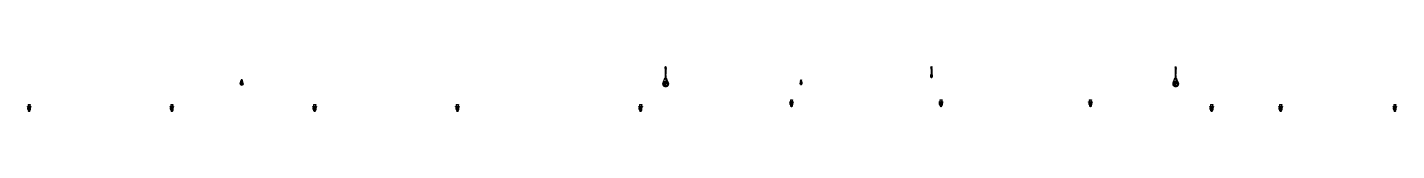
# Model space of a CAD drawing. Header units: millimetres. Extents: x -194958 to 83200, y -72620 to 64568.
# Drawn here: x 53764 to 82537, y 63638 to 64568 of the extents above; entities that cross this region are included whole.
import ezdxf

# ---------------------------------------------------------------- set-up
doc = ezdxf.new("R2010")
doc.units = ezdxf.units.MM
doc.header["$LTSCALE"] = 200
for name, pattern in [('30005-M032-GRD-DBE03-2104$0$30005-PL032-GRD-DBEB1.2-2304$0$CENTER', [50.8, 31.75, -6.35, 6.35, -6.35]), ('30005-M032-GRD-DBE03-2104$0$30005-PL032-GRD-DBEB1.2-2304$0$phl_thick', [0]), ('CONTINOUS', [0])]:
    doc.linetypes.add(name, pattern=pattern)
for name, color, linetype, lineweight in [('_GD-M-FP-PenSpr-68°C', 150, 'Continuous', 30), ('_GD-M-FP-SprnBrn-100mm', 7, 'CONTINOUS', 30), ('_GD-M-FP-SprnBrn-25mm', 1, 'CONTINOUS', 30), ('_GD-M-FP-SprnBrn-50mm', 4, 'CONTINOUS', 30), ('GD-M-FP-SprnMnLL', 230, 'Continuous', 30)]:
    doc.layers.add(name, color=color, linetype=linetype, lineweight=lineweight)
doc.layers.add('GD-M-SUPPORT', color=9, linetype='Continuous')

# ---------------------------------------------------------------- blocks, each defined once
blk = doc.blocks.new('G$CD4ABA453')
for p, q in [((-23, 41), (-23, 29)), ((-23, 41), (23, 41)), ((-16, 0), (-16, 14)), ((16, 0), (16, 14)), ((23, 41), (23, 29)), ((-29, -56), (-29, -32)), ((-17, -56), (-17, -32)), ((-16, -10), (-16, -20)), ((-10, -97), (10, -97)), ((-6, -65), (-6, -32)), ((-4, -98), (4, -98)), ((-3, -79), (3, -79)), ((6, -65), (6, -32)), ((16, -10), (16, -20)), ((18, -56), (18, -32)), ((29, -56), (29, -32))]:
    blk.add_line(p, q)
blk.add_lwpolyline([(37, 0), (37, -10), (-37, -10), (-37, 0)], close=True)
blk.add_lwpolyline([(29, -32), (-29, -32), (-29, -23, -0.414214), (-26, -20), (26, -20, -0.414214), (29, -23)], format="xyb", close=True)
for points in [[(-3, -76), (3, -76)], [(3, -78), (-3, -78)]]:
    blk.add_lwpolyline(points)
for centre, radius, start, end in [((-8, 30), 15.7, 186.4449, 224.4999), ((-23, 14), 6.78, 358.374, 52.5708), ((23, 14), 6.78, 127.4292, 181.626), ((8, 30), 15.7, 315.5001, 353.5551), ((10, -56), 38.1, 179.1356, 244.7412), ((-19, -91), 1.81, 12.6804, 180.6017), ((-12, -88), 8.83, 202.3786, 268.4552), ((10, -56), 27.1, 178.7835, 241.5286), ((-15, -91), 1.81, 31.3881, 167.3196), ((-11, -90), 6.46, 182.0227, 275.3549), ((-12, -91), 1.81, 356.6084, 148.6119), ((-8, -91), 5.92, 168.389, 249.8043), ((-9, -91), 1.81, 197.6416, 347.3196), ((-15, -82), 12, 313.8174, 9.0225), ((-4, -92), 2.82, 21.5946, 158.4054), ((15, -64), 21, 180, 209.7137), ((-4, -97), 1.4, 177.917, 263.4767), ((-3, -75), 0.892, 123.246, 248.3085), ((0, -69), 6.35, 237.7427, 302.2573), ((-3, -77), 0.892, 111.6915, 248.3085), ((0, -81), 3.81, 24.5053, 155.4947), ((0, -91), 1.81, 192.6804, 347.3196), ((0, -91), 1.81, 192.6804, 347.3196), ((5, -92), 2.82, 21.5946, 158.4054), ((3, -75), 0.892, 291.6915, 56.754), ((3, -77), 0.892, 291.6915, 68.3085), ((15, -82), 12, 170.9775, 226.1826), ((-9, -56), 27.1, 298.4714, 1.2165), ((-15, -64), 21, 330.2863, 3.0996), ((4, -97), 1.4, 276.5233, 2.083), ((-9, -56), 38.1, 295.2588, 0.8644), ((9, -91), 1.81, 192.6804, 342.3584), ((8, -91), 5.92, 290.1957, 11.611), ((8, -91), 5.92, 290.1957, 11.611), ((11, -90), 6.46, 264.6451, 357.9773), ((12, -91), 1.81, 31.3881, 183.3916), ((13, -88), 8.83, 271.5448, 337.6214), ((16, -91), 1.81, 12.6804, 148.6119), ((19, -91), 1.81, 359.3983, 167.3196)]:
    blk.add_arc(centre, radius, start, end)
blk = doc.blocks.new('*U6925')
h = blk.add_hatch(color=256)
h.dxf.hatch_style = 1
edge = h.paths.add_edge_path()
edge.add_arc((0, 0), 25, 0, 180)
edge.add_arc((-12, 0), 12.5, 180, 0)
edge.add_arc((12, 0), 12.5, 360, 180, ccw=False)
blk.add_lwpolyline([(25, 0, 1), (-25, 0, 1), (0, 0, -1)], format="xyb", close=True)
for radius in [28, 25]:
    blk.add_circle((0, 0), radius)
at = {"layer": 'GD-M-SUPPORT', "linetype": '30005-M032-GRD-DBE03-2104$0$30005-PL032-GRD-DBEB1.2-2304$0$CENTER', "ltscale": 0.02}
for p, q in [((-35, 0), (35, 0)), ((0, 51), (0, -32))]:
    blk.add_line(p, q, dxfattribs=at)
at = {"layer": 'GD-M-SUPPORT', "linetype": '30005-M032-GRD-DBE03-2104$0$30005-PL032-GRD-DBEB1.2-2304$0$phl_thick'}
for p, q in [((-30, 10), (-15, 69)), ((-29, 10), (-14, 69)), ((-11, 72), (11, 72)), ((-11, 71), (11, 71)), ((-11, 71), (11, 71)), ((-11, 70), (-11, 71)), ((-11, 70), (11, 70)), ((11, 71), (11, 72)), ((29, 10), (14, 68)), ((30, 10), (15, 68))]:
    blk.add_line(p, q, dxfattribs=at)
at = {"layer": 'GD-M-SUPPORT'}
for p, q in [((-9, 72), (-9, 80)), ((-9, 72), (9, 72)), ((-8, 70), (8, 70)), ((-8, 70), (-8, 65)), ((-5, 70), (-8, 70)), ((-8, 70), (-8, 70)), ((-8, 70), (8, 70)), ((-5, 65), (-8, 64)), ((-8, 64), (-8, 65)), ((8, 64), (-8, 64)), ((8, 50), (-8, 50)), ((-7, 82), (7, 82)), ((-7, 48), (-7, 37)), ((-5, 36), (-5, 82)), ((-5, 70), (-5, 65)), ((-5, 70), (-2, 70)), ((-5, 65), (-2, 64)), ((-5, 45), (-5, 64)), ((5, 61), (-5, 63)), ((5, 61), (-5, 63)), ((5, 59), (-5, 61)), ((5, 56), (-5, 58)), ((5, 54), (-5, 56)), ((5, 52), (-5, 54)), ((5, 50), (-5, 51)), ((5, 47), (-5, 49)), ((5, 45), (-5, 47)), ((5, 45), (-5, 47)), ((5, 45), (-5, 45)), ((-4, 72), (-4, 80)), ((2, 63), (-1, 63)), ((2, 60), (-1, 61)), ((2, 60), (-1, 61)), ((2, 58), (-1, 59)), ((2, 56), (-1, 56)), ((2, 54), (-1, 54)), ((2, 51), (-1, 52)), ((2, 49), (-1, 50)), ((2, 47), (-1, 47)), ((5, 70), (2, 70)), ((5, 65), (2, 64)), ((4, 72), (4, 80)), ((5, 36), (5, 82)), ((5, 70), (5, 65)), ((5, 70), (8, 70)), ((5, 65), (8, 64)), ((5, 45), (5, 64)), ((7, 48), (7, 37)), ((8, 70), (8, 65)), ((8, 70), (8, 70)), ((8, 64), (8, 65)), ((9, 72), (9, 80))]:
    blk.add_line(p, q, dxfattribs=at)
blk.add_lwpolyline([(-14, 50), (-14, 49), (14, 49), (14, 50)], close=True, dxfattribs=at)
for points in [[(-14, 48), (-14, 37)], [(-8, 50), (-8, 63), (-12, 79), (-6, 81), (-3, 64), (-1, 81), (2, 81)], [(11, 49), (-11, 49)], [(-10, 36), (11, 36)], [(8, 50), (8, 63), (12, 79), (6, 81), (3, 64), (2, 81), (-1, 81)], [(14, 37), (14, 48)]]:
    blk.add_lwpolyline(points, dxfattribs=at)
at = {"layer": 'GD-M-SUPPORT', "linetype": '30005-M032-GRD-DBE03-2104$0$30005-PL032-GRD-DBEB1.2-2304$0$phl_thick'}
for centre, radius, start, end in [((0, 2), 31.1, 165.05, 14.95), ((0, 2), 30.1, 165.05, 14.95), ((-11, 68), 4, 90, 165.05), ((-11, 68), 3, 90, 165.05), ((11, 67), 4, 14.95, 90), ((11, 67), 3, 14.95, 90)]:
    blk.add_arc(centre, radius, start, end, dxfattribs=at)
at = {"layer": 'GD-M-SUPPORT'}
for centre, radius, start, end in [((-10, 43), 5.71, 52.4765, 127.5235), ((-10, 42), 5.71, 232.4765, 307.5235), ((-7, 80), 2.17, 90, 180), ((0, 28), 21.3, 70.9503, 109.0497), ((0, 57), 21.3, 250.9503, 289.0497), ((-6, 80), 2.17, 0, 90), ((-2, 80), 2.17, 90, 180), ((2, 80), 2.17, 0, 90), ((6, 80), 2.17, 90, 180), ((7, 80), 2.17, 0, 90), ((10, 43), 5.71, 52.4765, 127.5235), ((10, 42), 5.71, 232.4765, 307.5235)]:
    blk.add_arc(centre, radius, start, end, dxfattribs=at)
blk = doc.blocks.new('*U6931')
h = blk.add_hatch(color=256)
h.dxf.hatch_style = 1
edge = h.paths.add_edge_path()
edge.add_arc((0, 0), 50, 0, 180.0188)
edge.add_arc((-25, 0), 25, 180.0188, 359.8713)
edge.add_arc((25, 0), 25, 0.2763, 179.8713, ccw=False)
blk.add_lwpolyline([(50, 0, 1.000164), (-50, 0, 0.998713), (0, 0, -0.996472), (50, 0, -1.004834)], format="xyb")
for radius in [57.1, 50]:
    blk.add_circle((0, 0), radius)
at = {"layer": 'GD-M-SUPPORT'}
for p, q in [((8, 325), (-8, 325)), ((-7, 323), (-7, 312)), ((-5, 118), (-5, 311)), ((5, 118), (5, 311)), ((7, 323), (7, 312)), ((-9, 122), (-9, 129)), ((-9, 122), (9, 122)), ((-9, 118), (9, 118)), ((-9, 118), (-9, 113)), ((-9, 118), (-8, 118)), ((-9, 118), (9, 118)), ((-8, 112), (-9, 113)), ((-6, 118), (-8, 118)), ((-6, 113), (-8, 112)), ((8, 112), (-8, 112)), ((-7, 132), (7, 132)), ((-6, 118), (-6, 113)), ((-6, 118), (-2, 118)), ((-6, 113), (-2, 112)), ((-5, 93), (-5, 112)), ((5, 109), (-5, 111)), ((5, 109), (-5, 111)), ((5, 107), (-5, 109)), ((5, 104), (-5, 106)), ((5, 102), (-5, 104)), ((5, 100), (-5, 102)), ((5, 98), (-5, 100)), ((5, 95), (-5, 97)), ((5, 93), (-5, 95)), ((5, 93), (-5, 95)), ((5, 93), (-5, 93)), ((-4, 122), (-4, 129)), ((2, 111), (-1, 111)), ((2, 108), (-1, 109)), ((2, 108), (-1, 109)), ((2, 106), (-1, 107)), ((2, 104), (-1, 105)), ((2, 102), (-1, 102)), ((2, 99), (-1, 100)), ((2, 97), (-1, 98)), ((2, 95), (-1, 95)), ((6, 118), (2, 118)), ((6, 113), (2, 112)), ((4, 122), (4, 129)), ((5, 93), (5, 112)), ((6, 118), (6, 113)), ((6, 118), (8, 118)), ((6, 113), (8, 112)), ((8, 118), (8, 113)), ((8, 118), (8, 118)), ((8, 112), (8, 113)), ((9, 122), (9, 129))]:
    blk.add_line(p, q, dxfattribs=at)
at = {"layer": 'GD-M-SUPPORT', "linetype": '30005-M032-GRD-DBE03-2104$0$30005-PL032-GRD-DBEB1.2-2304$0$CENTER', "ltscale": 0.02}
for p, q in [((0, 328), (0, -62)), ((-61, 0), (61, 0))]:
    blk.add_line(p, q, dxfattribs=at)
at = {"layer": 'GD-M-SUPPORT', "linetype": '30005-M032-GRD-DBE03-2104$0$30005-PL032-GRD-DBEB1.2-2304$0$phl_thick'}
for p, q in [((-54, 22), (-16, 118)), ((-53, 21), (-15, 117)), ((-11, 122), (11, 122)), ((-11, 120), (11, 120)), ((-11, 120), (11, 120)), ((-11, 118), (-11, 120)), ((-11, 118), (11, 118)), ((11, 120), (11, 122)), ((53, 21), (15, 115)), ((54, 22), (16, 116))]:
    blk.add_line(p, q, dxfattribs=at)
at = {"layer": 'GD-M-SUPPORT'}
blk.add_lwpolyline([(-14, 325), (-14, 324), (14, 324), (14, 325)], close=True, dxfattribs=at)
for points in [[(-14, 323), (-14, 312)], [(-8, 325), (-8, 338), (-12, 354), (-6, 356), (-3, 339), (-1, 356), (2, 356)], [(11, 324), (-11, 324)], [(-11, 311), (11, 311)], [(8, 325), (8, 338), (12, 354), (7, 356), (3, 339), (2, 357), (-1, 357)], [(14, 312), (14, 323)]]:
    blk.add_lwpolyline(points, dxfattribs=at)
for centre, radius, start, end in [((-10, 318), 5.75, 52.4765, 127.5235), ((-10, 317), 5.75, 232.4765, 307.5235), ((0, 303), 21.5, 70.9503, 109.0497), ((0, 332), 21.5, 250.9503, 289.0497), ((11, 318), 5.75, 52.4765, 127.5235), ((11, 317), 5.75, 232.4765, 307.5235), ((-7, 129), 2.18, 90, 180), ((-6, 129), 2.18, 0, 90), ((-2, 129), 2.18, 90, 180), ((2, 129), 2.18, 0, 90), ((6, 129), 2.18, 90, 180), ((7, 129), 2.18, 0, 90)]:
    blk.add_arc(centre, radius, start, end, dxfattribs=at)
at = {"layer": 'GD-M-SUPPORT', "linetype": '30005-M032-GRD-DBE03-2104$0$30005-PL032-GRD-DBEB1.2-2304$0$phl_thick'}
for centre, radius, start, end in [((0, 0), 58.6, 158, 22), ((0, 0), 57.1, 158, 22), ((-11, 116), 6, 90, 158), ((-11, 116), 4.5, 90, 158), ((11, 114), 6, 22, 90), ((11, 114), 4.5, 22, 90)]:
    blk.add_arc(centre, radius, start, end, dxfattribs=at)
blk = doc.blocks.new('*U6948')
at = {"layer": 'GD-M-FP-SprnMnLL'}
h = blk.add_hatch(color=256, dxfattribs=at)
h.dxf.hatch_style = 1
edge = h.paths.add_edge_path()
edge.add_arc((-6, 0), 6.25, 180, 360, ccw=False)
edge.add_arc((0, 0), 12.5, 360, 180, ccw=False)
edge.add_arc((6, 0), 6.25, 0, 180)
at = {"layer": 'GD-M-FP-SprnMnLL', "color": 8, "linetype": '30005-M032-GRD-DBE03-2104$0$30005-PL032-GRD-DBEB1.2-2304$0$CENTER', "ltscale": 0.2}
for p, q in [((0, -18), (0, 18)), ((-18, 0), (18, 0))]:
    blk.add_line(p, q, dxfattribs=at)
at = {"layer": 'GD-M-FP-SprnMnLL'}
blk.add_lwpolyline([(0, 0, -1), (-12, 0, -1), (12, 0, 1), (0, 0, 3.40531)], format="xyb", dxfattribs=at)
for radius in [15.6, 12.5]:
    blk.add_circle((0, 0), radius, dxfattribs=at)
at = {"layer": 'GD-M-SUPPORT', "linetype": '30005-M032-GRD-DBE03-2104$0$30005-PL032-GRD-DBEB1.2-2304$0$phl_thick'}
for p, q in [((-14, 40), (-17, 1)), ((-16, 1), (-13, 38)), ((11, 42), (-12, 42)), ((12, 43), (-11, 43)), ((-11, 43), (-11, 42)), ((-11, 42), (11, 42)), ((-11, 41), (11, 41)), ((11, 41), (11, 42)), ((13, 40), (16, 1)), ((17, 1), (14, 41))]:
    blk.add_line(p, q, dxfattribs=at)
at = {"layer": 'GD-M-SUPPORT'}
for p, q in [((-9, 43), (-9, 51)), ((-9, 43), (9, 43)), ((8, 50), (-8, 50)), ((-8, 41), (8, 41)), ((-6, 40), (-8, 41)), ((-8, 40), (-8, 41)), ((-8, 41), (8, 41)), ((-8, 40), (-8, 35)), ((8, 35), (-8, 35)), ((-6, 35), (-8, 35)), ((-8, 35), (-8, 35)), ((-7, 53), (7, 53)), ((-7, 48), (-7, 37)), ((-6, 40), (-2, 41)), ((-6, 40), (-6, 35)), ((-6, 35), (-2, 35)), ((-5, 36), (-5, 53)), ((-5, 25), (-5, 35)), ((5, 31), (-5, 33)), ((5, 31), (-5, 33)), ((5, 29), (-5, 31)), ((5, 27), (-5, 29)), ((5, 25), (-5, 27)), ((5, 25), (-5, 25)), ((-4, 43), (-4, 51)), ((2, 33), (-1, 34)), ((2, 31), (-1, 32)), ((2, 31), (-1, 32)), ((2, 29), (-1, 29)), ((2, 26), (-1, 27)), ((-1, 25), (-1, 25)), ((5, 40), (2, 41)), ((5, 35), (2, 35)), ((4, 43), (4, 51)), ((5, 36), (5, 53)), ((5, 40), (8, 41)), ((5, 40), (5, 35)), ((5, 35), (8, 35)), ((5, 25), (5, 35)), ((7, 48), (7, 37)), ((8, 40), (8, 41)), ((8, 40), (8, 35)), ((8, 35), (8, 35)), ((9, 43), (9, 51))]:
    blk.add_line(p, q, dxfattribs=at)
at = {"layer": 'GD-M-SUPPORT', "linetype": '30005-M032-GRD-DBE03-2104$0$30005-PL032-GRD-DBEB1.2-2304$0$CENTER', "ltscale": 0.02}
blk.add_line((0, 51), (0, 25), dxfattribs=at)
at = {"layer": 'GD-M-SUPPORT'}
blk.add_lwpolyline([(-14, 50), (-14, 49), (14, 49), (14, 50)], close=True, dxfattribs=at)
for points in [[(-14, 48), (-14, 37)], [(-8, 50), (-8, 63), (-12, 79), (-6, 81), (-3, 64), (-1, 81), (2, 81)], [(11, 49), (-11, 49)], [(-10, 36), (11, 36)], [(8, 50), (8, 63), (12, 79), (7, 81), (3, 64), (2, 81), (-1, 81)], [(14, 37), (14, 48)]]:
    blk.add_lwpolyline(points, dxfattribs=at)
at = {"layer": 'GD-M-SUPPORT', "linetype": '30005-M032-GRD-DBE03-2104$0$30005-PL032-GRD-DBEB1.2-2304$0$phl_thick'}
for centre, radius, start, end in [((0, 0), 16.8, 175.9134, 3.7473), ((0, 0), 15.6, 175.9134, 3.7473), ((-12, 39), 2.35, 90, 175.9134), ((-11, 38), 2.35, 90, 175.9134), ((11, 39), 2.35, 3.7473, 90), ((12, 41), 2.35, 3.7473, 90)]:
    blk.add_arc(centre, radius, start, end, dxfattribs=at)
at = {"layer": 'GD-M-SUPPORT'}
for centre, radius, start, end in [((-10, 43), 5.71, 52.4765, 127.5235), ((-10, 42), 5.71, 232.4765, 307.5235), ((-7, 51), 2.17, 90, 180), ((0, 28), 21.3, 70.9503, 109.0497), ((0, 57), 21.3, 250.9503, 289.0497), ((-6, 51), 2.17, 0, 90), ((-2, 51), 2.17, 90, 180), ((2, 51), 2.17, 0, 90), ((6, 51), 2.17, 90, 180), ((7, 51), 2.17, 0, 90), ((11, 43), 5.71, 52.4765, 127.5235), ((11, 42), 5.71, 232.4765, 307.5235)]:
    blk.add_arc(centre, radius, start, end, dxfattribs=at)
blk = doc.blocks.new('*U6960')
at = {"layer": 'GD-M-FP-SprnMnLL'}
h = blk.add_hatch(color=256, dxfattribs=at)
h.dxf.hatch_style = 1
edge = h.paths.add_edge_path()
edge.add_arc((-6, 0), 6.25, 180, 360, ccw=False)
edge.add_arc((0, 0), 12.5, 360, 180, ccw=False)
edge.add_arc((6, 0), 6.25, 0, 180)
at = {"layer": 'GD-M-FP-SprnMnLL', "color": 8, "linetype": '30005-M032-GRD-DBE03-2104$0$30005-PL032-GRD-DBEB1.2-2304$0$CENTER', "ltscale": 0.2}
for p, q in [((0, -18), (0, 18)), ((-18, 0), (18, 0))]:
    blk.add_line(p, q, dxfattribs=at)
at = {"layer": 'GD-M-FP-SprnMnLL'}
blk.add_lwpolyline([(0, 0, -1), (-12, 0, -1), (12, 0, 1), (0, 0, 3.40531)], format="xyb", dxfattribs=at)
for radius in [15.6, 12.5]:
    blk.add_circle((0, 0), radius, dxfattribs=at)
at = {"layer": 'GD-M-SUPPORT', "linetype": '30005-M032-GRD-DBE03-2104$0$30005-PL032-GRD-DBEB1.2-2304$0$phl_thick'}
for p, q in [((-14, 40), (-17, 1)), ((-16, 1), (-13, 38)), ((11, 42), (-12, 42)), ((12, 43), (-11, 43)), ((-11, 43), (-11, 42)), ((-11, 42), (11, 42)), ((-11, 41), (11, 41)), ((11, 41), (11, 42)), ((13, 40), (16, 1)), ((17, 1), (14, 41))]:
    blk.add_line(p, q, dxfattribs=at)
at = {"layer": 'GD-M-SUPPORT'}
for p, q in [((-9, 43), (-9, 51)), ((-9, 43), (9, 43)), ((8, 175), (-8, 175)), ((-8, 41), (8, 41)), ((-6, 40), (-8, 41)), ((-8, 40), (-8, 41)), ((-8, 41), (8, 41)), ((-8, 40), (-8, 35)), ((8, 35), (-8, 35)), ((-6, 35), (-8, 35)), ((-8, 35), (-8, 35)), ((-7, 173), (-7, 162)), ((-7, 53), (7, 53)), ((-6, 40), (-2, 41)), ((-6, 40), (-6, 35)), ((-6, 35), (-2, 35)), ((-5, 161), (-5, 53)), ((-5, 25), (-5, 35)), ((5, 31), (-5, 33)), ((5, 31), (-5, 33)), ((5, 29), (-5, 31)), ((5, 27), (-5, 29)), ((5, 25), (-5, 27)), ((5, 25), (-5, 25)), ((-4, 43), (-4, 51)), ((2, 33), (-1, 34)), ((2, 31), (-1, 32)), ((2, 31), (-1, 32)), ((2, 29), (-1, 29)), ((2, 26), (-1, 27)), ((-1, 25), (-1, 25)), ((5, 40), (2, 41)), ((5, 35), (2, 35)), ((4, 43), (4, 51)), ((5, 161), (5, 53)), ((5, 40), (8, 41)), ((5, 40), (5, 35)), ((5, 35), (8, 35)), ((5, 25), (5, 35)), ((7, 173), (7, 162)), ((8, 40), (8, 41)), ((8, 40), (8, 35)), ((8, 35), (8, 35)), ((9, 43), (9, 51))]:
    blk.add_line(p, q, dxfattribs=at)
at = {"layer": 'GD-M-SUPPORT', "linetype": '30005-M032-GRD-DBE03-2104$0$30005-PL032-GRD-DBEB1.2-2304$0$CENTER', "ltscale": 0.02}
blk.add_line((0, 176), (0, 25), dxfattribs=at)
at = {"layer": 'GD-M-SUPPORT'}
blk.add_lwpolyline([(-14, 175), (-14, 174), (14, 174), (14, 175)], close=True, dxfattribs=at)
for points in [[(-14, 173), (-14, 162)], [(-8, 175), (-8, 188), (-12, 204), (-6, 206), (-3, 189), (-1, 206), (2, 206)], [(11, 174), (-11, 174)], [(-10, 161), (11, 161)], [(8, 175), (8, 188), (12, 204), (7, 206), (3, 189), (2, 206), (-1, 206)], [(14, 162), (14, 173)]]:
    blk.add_lwpolyline(points, dxfattribs=at)
at = {"layer": 'GD-M-SUPPORT', "linetype": '30005-M032-GRD-DBE03-2104$0$30005-PL032-GRD-DBEB1.2-2304$0$phl_thick'}
for centre, radius, start, end in [((0, 0), 16.8, 175.9134, 3.7473), ((0, 0), 15.6, 175.9134, 3.7473), ((-12, 39), 2.35, 90, 175.9134), ((-11, 38), 2.35, 90, 175.9134), ((11, 39), 2.35, 3.7473, 90), ((12, 41), 2.35, 3.7473, 90)]:
    blk.add_arc(centre, radius, start, end, dxfattribs=at)
at = {"layer": 'GD-M-SUPPORT'}
for centre, radius, start, end in [((-10, 168), 5.71, 52.4765, 127.5235), ((-10, 167), 5.71, 232.4765, 307.5235), ((-7, 51), 2.17, 90, 180), ((0, 153), 21.3, 70.9503, 109.0497), ((0, 182), 21.3, 250.9503, 289.0497), ((-6, 51), 2.17, 0, 90), ((-2, 51), 2.17, 90, 180), ((2, 51), 2.17, 0, 90), ((6, 51), 2.17, 90, 180), ((11, 168), 5.71, 52.4765, 127.5235), ((11, 167), 5.71, 232.4765, 307.5235), ((7, 51), 2.17, 0, 90)]:
    blk.add_arc(centre, radius, start, end, dxfattribs=at)

msp = doc.modelspace()

# ---------------------------------------------------------------- block references
at = {"layer": '_GD-M-FP-PenSpr-68°C'}
for p in [(69822, 63836.7, 0.7), (72962, 63836.7, 0.7), (76102, 63836.7, 0.8), (53800.5, 63736.6), (56800.5, 63736.6), (59800.5, 63736.6), (62800.5, 63736.6), (66650, 63736.6), (78650, 63736.6), (80100, 63736.6), (82500, 63736.6)]:
    msp.add_blockref('G$CD4ABA453', p, dxfattribs=at)
at = {"layer": '_GD-M-FP-SprnBrn-100mm', "rotation": 359.9999999999998}
for p in [(67177.1, 64211.6), (77895.1, 64211.6)]:
    msp.add_blockref('*U6931', p, dxfattribs=at)
at = {"layer": '_GD-M-FP-SprnBrn-25mm', "rotation": 359.9999999999998}
for name, p in [('*U6960', (72762, 64361.6, 0.7)), ('*U6948', (70022, 64211.6, 0.7))]:
    msp.add_blockref(name, p, dxfattribs=at)
at = {"layer": '_GD-M-FP-SprnBrn-50mm', "rotation": 359.9999999999998}
msp.add_blockref('*U6925', (58267.8, 64211.6), dxfattribs=at)

doc.saveas('drawing.dxf')
